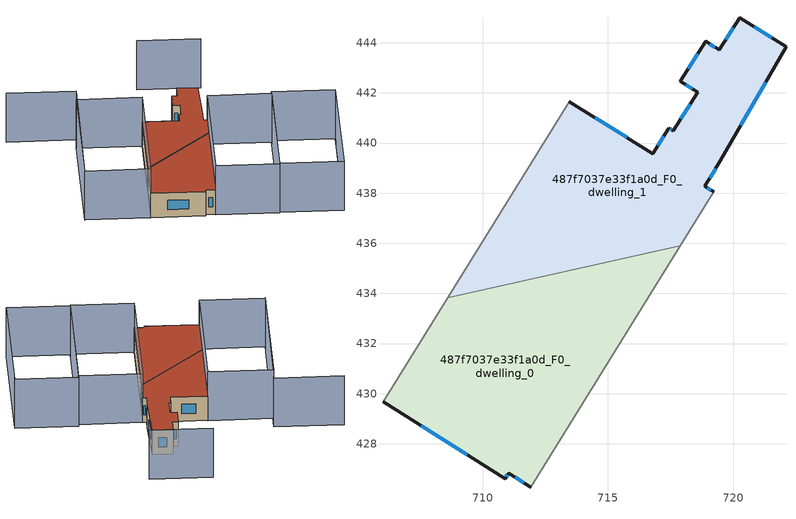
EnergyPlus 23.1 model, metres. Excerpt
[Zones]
487f7037e33f1a0d_F0_dwelling_0
 floor ground (EU_floor_Construction): 717.89,435.89 711.92,426.27 711.03,426.83 710.9,426.61 706.02,429.67 708.6,433.83 z0
 wall outside (EU_wall_Construction): 706.02,429.67 710.9,426.61 711.03,426.83 711.92,426.27 z0:3
 wall adiabatic (EU_wall_Construction): 711.92,426.27 717.89,435.89 / 708.6,433.83 706.02,429.67 z0:3
 wall to 487f7037e33f1a0d_F0_dwelling_1 (EU_wall_Construction): 717.89,435.89 708.6,433.83 z0:3
 window (EU_Window_Construction): 711.31,426.66 711.65,426.44 / 710.94,426.68 710.99,426.76 / 707.54,428.72 709.38,427.56 z0.93:2.07
 roof outside (EU_roof_Construction): 711.92,426.27 717.89,435.89 708.6,433.83 706.02,429.67 710.9,426.61 711.03,426.83 z3
487f7037e33f1a0d_F0_dwelling_1
 floor ground (EU_floor_Construction): 722.11,443.85 719.49,439.29 718.86,438.28 719.22,438.06 717.89,435.89 708.6,433.83 713.45,441.66 716.79,439.57 717.44,440.6 717.6,440.49 718.58,442.03 717.89,442.46 718.9,444.06 719.44,443.72 720.25,445 z0
 wall outside (EU_wall_Construction): 719.22,438.06 718.86,438.28 719.49,439.29 722.11,443.85 720.25,445 719.44,443.72 718.9,444.06 717.89,442.46 718.58,442.03 717.6,440.49 717.44,440.6 716.79,439.57 713.45,441.66 z0:3
 wall adiabatic (EU_wall_Construction): 717.89,435.89 719.22,438.06 / 713.45,441.66 708.6,433.83 z0:3
 window (EU_Window_Construction): 717.55,440.52 717.49,440.56 / 718.28,441.55 717.91,440.97 / 718.11,442.33 718.37,442.16 / 718.59,443.56 718.21,442.96 / 719.27,443.82 719.07,443.95 / 720,444.6 719.69,444.12 / 721.53,444.21 720.83,444.64 / 720.31,440.71 721.29,442.43 / 719.06,438.6 719.3,438.98 / 719.11,438.13 718.97,438.21 / 715.75,440.22 714.49,441.01 / 717.23,440.28 716.99,439.89 z0.93:2.07
 roof outside (EU_roof_Construction): 717.89,435.89 719.22,438.06 718.86,438.28 719.49,439.29 722.11,443.85 720.25,445 719.44,443.72 718.9,444.06 717.89,442.46 718.58,442.03 717.6,440.49 717.44,440.6 716.79,439.57 713.45,441.66 708.6,433.83 z3
shading: 723.34,419.24 730.77,431.23 / 702.34,450.58 708.54,446.69 / 708.54,446.69 700.12,433.24 / 725.14,447.6 719.44,451.13 / 730.77,431.23 723.33,419.22 / 723.33,419.22 717.63,422.75 / 717.63,422.75 725.07,434.76 / 725.07,434.76 730.77,431.23 / 711.89,426.21 719.22,438.06 / 719.22,438.06 724.92,434.52 / 724.92,434.52 717.59,422.68 / 717.59,422.68 711.89,426.21 / 700.15,433.3 707.6,445.32 / 707.6,445.32 713.47,441.68 / 713.47,441.68 706.02,429.67 / 706.02,429.67 700.15,433.3 z0:6
[Building]
EU S2 Campaign: North Axis=0; Terrain=City; Solar Distribution=FullExterior
[Site:Location]
Montreal-Trudeau.Intl.AP: Latitude=45.4667; Longitude=-73.75; Time Zone=-5; Elevation=36
[SizingPeriod:WeatherFileDays]
AnnualSizingPeriod: Begin Month=1; Begin Day of Month=1; End Month=12; End Day of Month=31; Day of Week for Start Day=Monday; Use Weather File Daylight Saving Period=No; Use Weather File Rain and Snow Indicators=No
[MATERIAL]
EU_InternalMass_Material: Roughness=MediumRough; Thickness=0.1; Conductivity=1; Density=1800; Specific Heat=900; Thermal Absorptance=0.9; Solar Absorptance=0.7; Visible Absorptance=0.7
[MATERIAL:NOMASS] Roughness=MediumRough; Thermal Absorptance=0.9; Solar Absorptance=0.7; Visible Absorptance=0.7
Name | Thermal Resistance
EU_wall_NoMass; EU_floor_NoMass | 1.36485
EU_roof_NoMass | 2.55992
[WINDOWMATERIAL:SIMPLEGLAZINGSYSTEM]
EU_Window_SimpleGlazing: UFactor=3.92339; Solar Heat Gain Coefficient=0.8; Visible Transmittance=0.8
[CONSTRUCTION]
EU_wall_Construction: EU_wall_NoMass
EU_roof_Construction: EU_roof_NoMass
EU_floor_Construction: EU_floor_NoMass
EU_Window_Construction: EU_Window_SimpleGlazing
EU_InternalMass_Construction: EU_InternalMass_Material
[ZONE] Type=1; Multiplier=1; Ceiling Height=autocalculate; Floor Area=autocalculate; Part of Total Floor Area=Yes
Name | Volume
487f7037e33f1a0d_F0_dwelling_0 | 167.373
487f7037e33f1a0d_F0_dwelling_1 | 167.369
[INTERNALMASS] Construction=EU_InternalMass_Construction
Name | Zone or ZoneList | Surface Area
487f7037e33f1a0d_F0_dwelling_0_EU_InternalMass | 487f7037e33f1a0d_F0_dwelling_0 | 55.7906
487f7037e33f1a0d_F0_dwelling_1_EU_InternalMass | 487f7037e33f1a0d_F0_dwelling_1 | 55.7901
[OTHEREQUIPMENT] Fuel Type=Electricity; Design Level Calculation Method=Watts/Area; Power per Zone Floor Area=1; Fraction Latent=0; Fraction Radiant=0; Fraction Lost=0; Carbon Dioxide Generation Rate=0; EndUse Subcategory=EU_Step8_InternalGains
Name | Zone or ZoneList or Space or SpaceList | Schedule
EU_Step8_InternalGain_487f7037e33f1a0d_F0_dwelling_0_f000 | 487f7037e33f1a0d_F0_dwelling_0 | EU_Step8_GainSchedule_487f7037e33f1a0d_F0_dwelling_0_f000
EU_Step8_InternalGain_487f7037e33f1a0d_F0_dwelling_1_f000 | 487f7037e33f1a0d_F0_dwelling_1 | EU_Step8_GainSchedule_487f7037e33f1a0d_F0_dwelling_1_f000
[ZONEVENTILATION:DESIGNFLOWRATE] Schedule=EU_AlwaysOn; Design Flow Rate Calculation Method=AirChanges/Hour; Air Changes per Hour=0.860309; Ventilation Type=Natural; Fan Pressure Rise=0; Fan Total Efficiency=1; Constant Term Coefficient=1; Temperature Term Coefficient=0; Velocity Term Coefficient=0; Velocity Squared Term Coefficient=0; Minimum Indoor Temperature=-100; Maximum Indoor Temperature=100; Delta Temperature=-100; Minimum Outdoor Temperature=-100; Maximum Outdoor Temperature=100; Maximum Wind Speed=40
Name | Zone or ZoneList or Space or SpaceList
EU_ConstantAir_487f7037e33f1a0d_F0_dwelling_0 | 487f7037e33f1a0d_F0_dwelling_0
EU_ConstantAir_487f7037e33f1a0d_F0_dwelling_1 | 487f7037e33f1a0d_F0_dwelling_1
[HVACTEMPLATE:THERMOSTAT] Constant Heating Setpoint=20; Constant Cooling Setpoint=50
EU_HeatOnly_487f7037e33f1a0d_F0_dwelling_0; EU_HeatOnly_487f7037e33f1a0d_F0_dwelling_1
[HVACTEMPLATE:ZONE:IDEALLOADSAIRSYSTEM] System Availability Schedule=EU_AlwaysOn; Maximum Heating Supply Air Temperature=50; Minimum Cooling Supply Air Temperature=13; Maximum Heating Supply Air Humidity Ratio=0.0156; Minimum Cooling Supply Air Humidity Ratio=0.0077; Heating Limit=NoLimit; Cooling Limit=NoLimit; Heating Availability Schedule=EU_AlwaysOn; Cooling Availability Schedule=EU_CoolingOff; Dehumidification Control Type=ConstantSensibleHeatRatio; Cooling Sensible Heat Ratio=0.7; Dehumidification Setpoint=60; Humidification Control Type=None; Humidification Setpoint=30; Outdoor Air Method=None; Outdoor Air Flow Rate per Person=0.00944; Outdoor Air Flow Rate per Zone Floor Area=0; Outdoor Air Flow Rate per Zone=0; Demand Controlled Ventilation Type=None; Outdoor Air Economizer Type=NoEconomizer; Heat Recovery Type=None; Sensible Heat Recovery Effectiveness=0.7; Latent Heat Recovery Effectiveness=0.65
Name | Template Thermostat
487f7037e33f1a0d_F0_dwelling_0 | EU_HeatOnly_487f7037e33f1a0d_F0_dwelling_0
487f7037e33f1a0d_F0_dwelling_1 | EU_HeatOnly_487f7037e33f1a0d_F0_dwelling_1
[SIZING:ZONE] Zone Cooling Design Supply Air Temperature Input Method=SupplyAirTemperature; Zone Cooling Design Supply Air Temperature=13; Zone Heating Design Supply Air Temperature Input Method=SupplyAirTemperature; Zone Heating Design Supply Air Temperature=50; Zone Cooling Design Supply Air Humidity Ratio=0.008; Zone Heating Design Supply Air Humidity Ratio=0.008; Cooling Design Air Flow Method=DesignDay; Cooling Design Air Flow Rate=0; Cooling Minimum Air Flow per Zone Floor Area=0.000762; Cooling Minimum Air Flow=0; Cooling Minimum Air Flow Fraction=0.2; Heating Design Air Flow Method=DesignDay; Heating Design Air Flow Rate=0; Heating Maximum Air Flow per Zone Floor Area=0.002032; Heating Maximum Air Flow=0.141576; Heating Maximum Air Flow Fraction=0.3; Account for Dedicated Outdoor Air System=No; Dedicated Outdoor Air System Control Strategy=NeutralSupplyAir; Dedicated Outdoor Air Low Setpoint Temperature for Design=autosize; Dedicated Outdoor Air High Setpoint Temperature for Design=autosize; Zone Load Sizing Method=Sensible Load Only No Latent Load; Zone Latent Cooling Design Supply Air Humidity Ratio Input Method=HumidityRatioDifference; Zone Cooling Design Supply Air Humidity Ratio Difference=0.005; Zone Latent Heating Design Supply Air Humidity Ratio Input Method=HumidityRatioDifference; Zone Humidification Design Supply Air Humidity Ratio Difference=0.005
487f7037e33f1a0d_F0_dwelling_0; 487f7037e33f1a0d_F0_dwelling_1
[SCHEDULE:CONSTANT]
Name | Hourly Value
EU_AlwaysOn | 1
EU_CoolingOff | 0
[SCHEDULE:FILE] Column Number=1; Rows to Skip at Top=0; Number of Hours of Data=8760; Column Separator=Comma; Interpolate to Timestep=No; Minutes per Item=60; Adjust Schedule for Daylight Savings=Yes
Name | File
EU_Step8_GainSchedule_487f7037e33f1a0d_F0_dwelling_0_f000 | ../../schedules/487f7037e33f1a0d/487f7037e33f1a0d_F0_dwelling_0_f000_gain.csv
EU_Step8_GainSchedule_487f7037e33f1a0d_F0_dwelling_1_f000 | ../../schedules/487f7037e33f1a0d/487f7037e33f1a0d_F0_dwelling_1_f000_gain.csv
